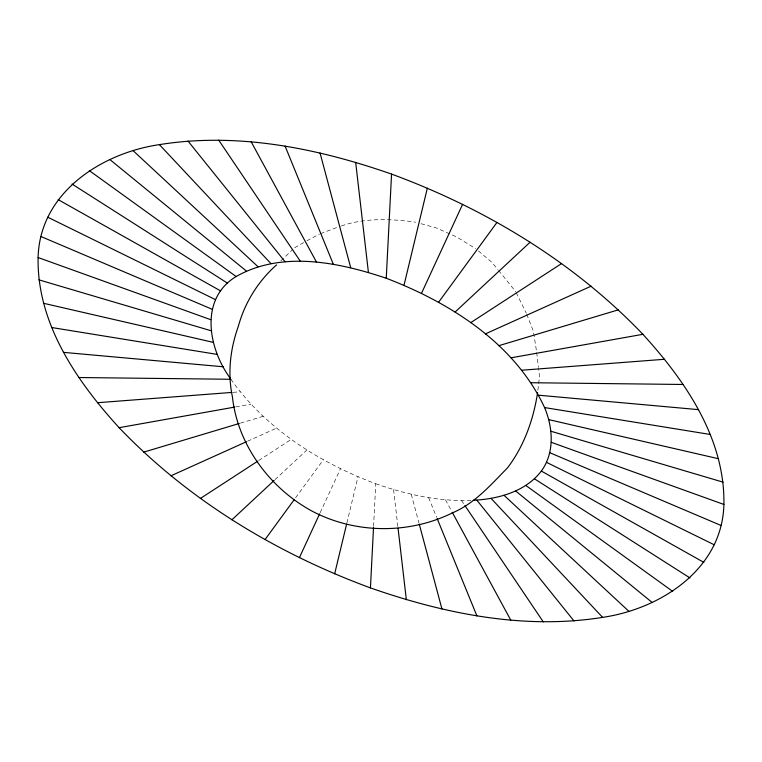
<?xml version="1.0" encoding="UTF-8"?>
<svg xmlns="http://www.w3.org/2000/svg" width="762" height="762" viewBox="0 0 762 762"><rect width="100%" height="100%" fill="white"/><g stroke="black" fill="none" stroke-linecap="round" stroke-linejoin="round"><path stroke-width="0.57" stroke-dasharray="3.81 2.86" d="M373.58 526.361L375.752 483.756C319.535 462.725 265.938 428.911 230.896 379.276M537.877 390.258L539.506 376.58L538.563 368.57M346.872 523.008L357.988 476.783M320.164 512.702L340.462 468.763M295.58 497.796L323.383 459.781M280.864 260.814L292.913 249.384M275.025 479.641L306.943 449.932M258.699 460.534L291.313 439.331M294.637 247.755L305.905 241.316M306.934 240.735L319.43 234.125M247.526 441.236L276.654 428.092M320.526 233.677L340.3 226.19M240.401 423.158L263.147 416.328M341.414 225.885C365.284 217.789 390.954 218.77 415.595 222.18M235.772 406.889L250.936 404.184M233.067 392.335L240.144 391.792M375.752 483.756C406.26 494.395 438.512 501.758 470.992 500.358M421.043 223.704L436.274 227.962L456.781 237.011L475.726 248.717M478.412 250.974L491.823 262.28L497.891 269.529M498.653 270.434L515.703 291.675M461.61 500.653L463.601 503.606M445.475 499.815L451.675 511.235M516.226 292.694L526.323 313.249M428.635 497.672L436.683 517.388M526.742 314.315L533.419 331.356L536.534 351.406M411.28 494.262L418.948 522.961M536.667 352.549L538.42 367.427M393.583 489.604L397.926 527.075"/><path stroke-width="1.14" d="M370.437 587.902C276.587 553.317 188.5 500.243 119.11 427.692C76.552 381.057 36.862 323.259 38.1 257.537C39.719 192.996 101.108 153.143 159.401 144.628C237.696 132.036 317.592 148.238 391.563 174.098C485.413 208.683 573.5 261.757 642.89 334.308C685.448 380.943 725.138 438.741 723.9 504.463C722.281 569.004 660.892 608.857 602.599 617.372C524.304 629.964 444.408 613.762 370.437 587.902L373.523 527.542M473.335 500.282C498.272 499.034 525.466 491.738 541.344 471.068C554.831 452.638 553.022 427.711 544.582 407.565C514.645 343.433 450.294 302.809 386.248 278.244L391.563 174.098M537.61 392.535C533.514 419.414 524.113 446.17 507.454 467.916C490.842 484.775 475.05 503.187 452.79 512.721C409.08 534.391 355.349 533.933 312.163 511.178C269.986 488.299 237.601 444.989 232.41 396.783C227.419 373.209 230.257 348.891 238.325 326.327C244.84 302.581 258.108 281.197 276.568 264.89M230.305 378.314C208.321 348.682 199.072 298.818 236.144 276.52C282.178 250.431 338.823 262.338 386.248 278.244M334.651 573.862L346.596 524.17M404.012 285.217L427.349 188.138M299.38 557.708L319.669 513.769M421.538 293.237L462.62 204.292M264.995 539.62L294.189 499.701M438.617 302.219L497.005 222.38M231.886 519.798L274.158 480.451M455.057 312.068L530.114 242.202M200.406 498.453L257.718 461.181M470.687 322.669L561.594 263.547M170.907 475.812L246.44 441.722M485.346 333.908L591.093 286.188M143.704 452.142L239.258 423.491M498.853 345.672L618.296 309.858M119.11 427.692L234.601 407.099M511.064 357.816L642.89 334.308M97.384 402.727L231.886 392.42M521.856 370.208L664.616 359.273M78.762 377.523L230.896 379.276M531.104 382.724L683.238 384.477M63.446 352.358L223.295 366.779M538.705 395.221L698.554 409.642M51.616 327.508L217.418 354.435M544.582 407.565L710.384 434.492M43.396 303.247L213.331 342.386M548.669 419.614L718.604 458.753M38.872 279.835L211.084 330.756M550.916 431.244L723.128 482.165M38.1 257.537L210.703 319.678M551.297 442.322L723.9 504.463M41.081 236.582L212.179 309.277M549.821 452.723L720.919 525.418M47.787 217.218L215.513 299.657M546.487 462.344L714.213 544.782M58.15 199.634L220.656 290.932M541.344 471.068L703.85 562.366M72.038 184.052L227.562 283.188M534.438 478.812L689.962 577.948M89.316 170.621L236.144 276.52M525.856 485.48L672.684 591.379M109.795 159.496L246.307 270.996M515.693 491.004L652.205 602.504M133.245 150.8L257.956 266.671M504.044 495.329L628.755 611.2M159.401 144.628L270.948 263.604M491.052 498.396L602.599 617.372M187.995 141.037L285.14 261.823M476.86 500.177L574.005 620.963M218.694 140.084L300.39 261.347M464.925 505.577L543.306 621.916M251.174 141.77L316.525 262.185M452.237 512.274L510.826 620.23M285.083 146.075L333.365 264.328M437.131 518.484L476.917 615.925M320.04 152.952L350.72 267.738M419.252 524.104L441.96 609.048M355.663 162.325L368.417 272.396M398.059 528.247L406.337 599.675"/></g></svg>
